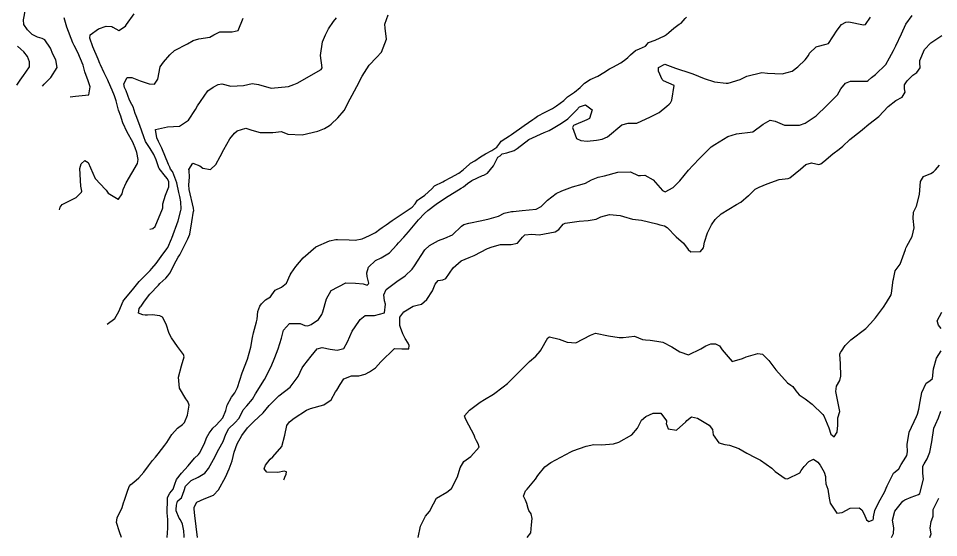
# Model space of a CAD drawing. Header units: feet. Extents: x 1313198 to 1317500, y 385000 to 389511.
# Drawn here: x 1315435 to 1316016, y 385000 to 385327 of the extents above; entities that cross this region are included whole.
import ezdxf

# ---------------------------------------------------------------- set-up
doc = ezdxf.new("R2010")
doc.units = ezdxf.units.FT
doc.layers.add('C-TOPO-MAJR', color=32, linetype='CONTINUOUS')

msp = doc.modelspace()

# ---------------------------------------------------------------- linework, layer by layer
at = {"layer": 'C-TOPO-MAJR'}
for points in [[(1315450.4, 385284.68), (1315451.48, 385285.9), (1315455.58, 385290.02), (1315459.57, 385296.47), (1315458.76, 385301.18), (1315457.02, 385304.75), (1315455.42, 385308.62), (1315451.79, 385313.96), (1315450.24, 385314.79), (1315447.31, 385315.48), (1315443.85, 385317.17), (1315441.05, 385320.11), (1315438.65, 385323.56), (1315438.33, 385326.52), (1315439.71, 385333.07)], [(1315461.14, 385206.78), (1315461.64, 385208.36), (1315462.74, 385210.02), (1315468.21, 385212.78), (1315471.64, 385214.52), (1315474.91, 385217.78), (1315475.13, 385218.47), (1315474.68, 385221.61), (1315474.03, 385232.68), (1315474.7, 385235.72), (1315477.19, 385237.79), (1315479.13, 385236.63), (1315483.69, 385226.44), (1315490.22, 385219.5), (1315490.61, 385219.09), (1315491.9, 385217.21), (1315498.06, 385213.4), (1315498.29, 385213.44), (1315500.63, 385216.77), (1315501.38, 385219.51), (1315503.23, 385223.6), (1315510.36, 385235.9), (1315510.68, 385238.46), (1315509.98, 385242.76), (1315508.83, 385245.76), (1315507.73, 385248.35), (1315507.33, 385249.25), (1315503.72, 385255.63), (1315501.07, 385261.53), (1315500.2, 385264.37), (1315499.73, 385265.75), (1315498.37, 385269.62), (1315496.96, 385275.43), (1315495.87, 385278.61), (1315494.28, 385282.08), (1315492.05, 385287.4), (1315491.55, 385288.48), (1315489.21, 385293.17), (1315487.04, 385298.01), (1315486.65, 385298.99), (1315485.59, 385301.62), (1315482.14, 385309.55), (1315480.19, 385314.83), (1315480.45, 385317.08), (1315485.65, 385320.83), (1315490.66, 385322.46), (1315494.04, 385322.29), (1315494.69, 385321.94), (1315498.49, 385319.84), (1315502.81, 385322.54), (1315503.45, 385323.48), (1315508.18, 385330.31)], [(1315500.32, 385000), (1315498.96, 385003.57), (1315497.16, 385009.46), (1315497.49, 385012.44), (1315500.62, 385018.92), (1315501.6, 385021.84), (1315502.11, 385023.7), (1315503.75, 385028.56), (1315505.13, 385032.16), (1315506.06, 385033.4), (1315507.94, 385034.91), (1315511.12, 385037.59), (1315514.35, 385041.24), (1315517.22, 385045.2), (1315519.84, 385048.59), (1315521.71, 385050.78), (1315523.38, 385052.81), (1315527.6, 385058.18), (1315528.76, 385059.88), (1315531.96, 385065.01), (1315535.63, 385069.08), (1315538.72, 385071.37), (1315539.88, 385072.64), (1315541.87, 385077.14), (1315542.92, 385083.53), (1315542.01, 385085.91), (1315540.83, 385087.57), (1315536.9, 385094.32), (1315536.18, 385101.21), (1315538.14, 385108.32), (1315539.68, 385113.91), (1315539.42, 385115.47), (1315535.49, 385120.47), (1315531.77, 385125.88), (1315530.38, 385128.77), (1315528.44, 385134.5), (1315526.08, 385138.96), (1315524.39, 385139.76), (1315519.65, 385140.37), (1315516.68, 385140.32), (1315515.15, 385140.34), (1315513.76, 385140.37), (1315510.89, 385141.58), (1315511.35, 385144.38), (1315512.19, 385145.44), (1315512.54, 385145.84), (1315514.65, 385149.14), (1315518.1, 385153.53), (1315523.48, 385159.18), (1315524.51, 385160.18), (1315528.14, 385163.64), (1315529.54, 385165.1), (1315530.63, 385166.66), (1315534.69, 385174.49), (1315536.02, 385176.87), (1315536.94, 385178.37), (1315539.44, 385182.96), (1315542.17, 385188.43), (1315543.26, 385191.31), (1315544.6, 385199.05), (1315545.72, 385205.81), (1315545.76, 385206.11), (1315545.62, 385207.65), (1315542.87, 385219.49), (1315542.61, 385222.42), (1315543.19, 385227.28), (1315542.87, 385231.56), (1315542.79, 385232.09), (1315545.3, 385236.16), (1315549.54, 385234.35), (1315551.5, 385233.02), (1315556.38, 385232.04), (1315559.79, 385235.2), (1315562.49, 385240.27), (1315564.74, 385244.73), (1315568.55, 385251.41), (1315571.6, 385255.03), (1315573.21, 385256.44), (1315578.67, 385258.21), (1315582.5, 385256.98), (1315587.75, 385255.5), (1315595.77, 385255.45), (1315601.08, 385256.03), (1315601.5, 385255.95), (1315605.1, 385254.46), (1315614.21, 385253.91), (1315624.07, 385256.28), (1315628.35, 385258.01), (1315631.48, 385259.76), (1315632.42, 385260.63), (1315636.6, 385264.79), (1315640.61, 385269.23), (1315644.38, 385276.68), (1315645.66, 385278.95), (1315648.72, 385284.4), (1315651.92, 385290.91), (1315656.53, 385297.96), (1315661.17, 385302.83), (1315664.12, 385306.09), (1315667.32, 385314.29), (1315666.63, 385321.14), (1315666.27, 385323.67), (1315668.39, 385329.61)], [(1315548.11, 385000), (1315546.5, 385013.89), (1315546.01, 385017.85), (1315546.12, 385019.11), (1315547.84, 385022.38), (1315552.41, 385024.41), (1315558.17, 385026.79), (1315561.45, 385030.17), (1315565.73, 385038.19), (1315568.07, 385043.27), (1315569.96, 385048.42), (1315571.24, 385053.86), (1315573.25, 385059.11), (1315576.12, 385064.4), (1315579.74, 385069.22), (1315583.78, 385073.13), (1315589.49, 385078.65), (1315593.45, 385083.22), (1315599.5, 385089.44), (1315606.64, 385094.76), (1315611.56, 385101.52), (1315614.19, 385106.96), (1315615.25, 385108.51), (1315619.93, 385114.41), (1315623.68, 385119.02), (1315626.75, 385119.93), (1315631.9, 385118.9), (1315636.35, 385118.16), (1315640.4, 385119.3), (1315642.86, 385123.38), (1315645.82, 385130.19), (1315649.87, 385136.29), (1315650.73, 385137.62), (1315653.87, 385140.13), (1315659.85, 385140.09), (1315666.07, 385141.71), (1315666.66, 385147.12), (1315666.21, 385149.34), (1315665.75, 385153.14), (1315667.23, 385156.41), (1315673.84, 385161.52), (1315679.19, 385165.09), (1315683.53, 385169.25), (1315685.01, 385171.41), (1315691.64, 385181.49), (1315694.45, 385184.26), (1315700.09, 385187.44), (1315704.15, 385188.8), (1315709.01, 385190.93), (1315714.72, 385196.34), (1315716.22, 385197.45), (1315719.3, 385198.26), (1315727.48, 385199.99), (1315732.1, 385200.96), (1315738.09, 385202.75), (1315741.69, 385204.48), (1315746.15, 385205.61), (1315747.24, 385205.69), (1315752.87, 385206.17), (1315761.82, 385207.18), (1315764.86, 385208.68), (1315768.89, 385212.75), (1315774.29, 385216.93), (1315778.04, 385218.71), (1315784.7, 385221.16), (1315790.72, 385222.91), (1315792.91, 385223.56), (1315796.77, 385225.59), (1315800.77, 385227.31), (1315804.87, 385228.18), (1315813.22, 385230.42), (1315821.33, 385230.74), (1315826.14, 385228.36), (1315827.64, 385228.31), (1315830.32, 385228.54), (1315835.57, 385225.5), (1315837.12, 385223.88), (1315841.38, 385218.89), (1315843.15, 385218.05), (1315848.19, 385220.72), (1315852.4, 385224.93), (1315857.87, 385231.63), (1315860.66, 385234.66), (1315865.01, 385239.26), (1315872.04, 385246.4), (1315874.41, 385247.83), (1315882.6, 385252.93), (1315888.05, 385254.63), (1315898.41, 385255.9), (1315905.03, 385260.66), (1315909.42, 385263.18), (1315912.41, 385262.49), (1315918.46, 385260), (1315927.95, 385259.97), (1315931.45, 385261.36), (1315938.27, 385265.93), (1315939.93, 385267.44), (1315943.64, 385270.97), (1315951.84, 385279.13), (1315954.03, 385282.94), (1315956.8, 385286.52), (1315960.03, 385287.83), (1315964.92, 385287.77), (1315970.6, 385287.86), (1315971.22, 385288.26), (1315973.19, 385290.08), (1315975.82, 385291.94), (1315982.27, 385298.36), (1315984.71, 385302.44), (1315987.04, 385307.05), (1315988.61, 385310.03), (1315992.09, 385317.75), (1315994.93, 385323.85), (1315998.82, 385329.27)], [(1315467.96, 385278.03), (1315471.2, 385278.45), (1315479.69, 385279.26), (1315480.38, 385284.21), (1315479.14, 385287.94), (1315477.09, 385293.61), (1315476.88, 385294.6), (1315476.15, 385297.88), (1315472.68, 385305.81), (1315470.28, 385310.21), (1315469.5, 385311.9), (1315465.85, 385321.93), (1315464.11, 385327.75)], [(1315491.23, 385134.58), (1315495.93, 385138.11), (1315498.59, 385142.52), (1315501.31, 385149.03), (1315501.78, 385149.78), (1315507.09, 385156.33), (1315511.42, 385161.5), (1315518.22, 385168.5), (1315519.37, 385169.62), (1315522.15, 385172.83), (1315525.29, 385177.35), (1315528.85, 385182.02), (1315529.46, 385182.96), (1315531.73, 385188.35), (1315531.95, 385188.89), (1315535.98, 385199.72), (1315537.7, 385206.23), (1315537.81, 385207.14), (1315537.67, 385211.62), (1315537.01, 385215), (1315536.38, 385217.67), (1315535.03, 385223.61), (1315532.7, 385230.39), (1315532.37, 385230.92), (1315531.22, 385232.39), (1315530.63, 385233.51), (1315529.94, 385235.32), (1315525.68, 385245.66), (1315523.61, 385249.72), (1315522.45, 385252.13), (1315521.6, 385257.33), (1315529.29, 385258.93), (1315536.83, 385259.53), (1315542.42, 385263.31), (1315546.86, 385270.02), (1315548.19, 385272.2), (1315549.99, 385275.07), (1315554.6, 385281.78), (1315558.03, 385284.04), (1315561.21, 385285.71), (1315563.61, 385286.07), (1315569.14, 385284.57), (1315577.23, 385285.07), (1315582.63, 385286.42), (1315586.57, 385285.79), (1315594.66, 385283.31), (1315605.6, 385284.47), (1315608.83, 385285.66), (1315610.93, 385286.63), (1315626.14, 385295.14), (1315626.79, 385296.27), (1315625.8, 385304.01), (1315627.08, 385312.52), (1315629, 385317.11), (1315630.73, 385320.76), (1315634.03, 385325.47), (1315635.88, 385327.75)], [(1315518.06, 385194.52), (1315520.02, 385194.81), (1315521.49, 385196.21), (1315526.09, 385207.23), (1315526.21, 385207.84), (1315526.3, 385210.51), (1315527.94, 385215.85), (1315530.17, 385221.14), (1315530.09, 385224.42), (1315529.3, 385226.15), (1315528, 385227.72), (1315523.93, 385232.72), (1315523.69, 385233.18), (1315522.09, 385238.14), (1315520.68, 385241.47), (1315518.33, 385245.25), (1315515.47, 385249.76), (1315514.26, 385252.79), (1315511.89, 385259.78), (1315509.38, 385265.99), (1315508.91, 385267.47), (1315507.64, 385271.68), (1315506.84, 385273.09), (1315505.32, 385275.84), (1315503.08, 385281.75), (1315502.2, 385283.85), (1315501.69, 385286.2), (1315503.91, 385290.1), (1315506.73, 385290.19), (1315511.92, 385288.04), (1315517.78, 385286.18), (1315521.01, 385285.84), (1315523.08, 385288.98), (1315524.68, 385296.83), (1315526.63, 385299.8), (1315530.81, 385304.47), (1315533.7, 385307.22), (1315541.9, 385311.44), (1315545.53, 385313.47), (1315549.02, 385314.61), (1315555.86, 385315.54), (1315558.46, 385317.06), (1315562.25, 385318.95), (1315570.07, 385318.96), (1315573.81, 385319.71), (1315576.88, 385327.51)], [(1315529.14, 385000), (1315529.5, 385005.85), (1315529.53, 385011.44), (1315529.03, 385015.67), (1315529.13, 385018.6), (1315529.25, 385021.39), (1315529.16, 385025.34), (1315530.71, 385028.06), (1315532.73, 385030.48), (1315533.88, 385033.6), (1315534.92, 385036.69), (1315537.98, 385040.66), (1315542.37, 385045.32), (1315546.29, 385050.02), (1315548.85, 385052.5), (1315549.46, 385053.17), (1315552.55, 385059.24), (1315553.9, 385062.89), (1315555.57, 385065.81), (1315557.4, 385068.32), (1315557.93, 385068.98), (1315559.84, 385070.85), (1315564.19, 385075.44), (1315565.98, 385080.15), (1315566.93, 385083.5), (1315569.56, 385088.45), (1315571.65, 385091.2), (1315573.41, 385094.65), (1315576.4, 385103.94), (1315579.61, 385112.55), (1315581.83, 385120.18), (1315582.91, 385126.16), (1315583.4, 385129.17), (1315585.38, 385136.02), (1315585.82, 385137.83), (1315586.13, 385142.62), (1315587.47, 385145.96), (1315588.44, 385147.3), (1315591.1, 385149.89), (1315594.2, 385151.88), (1315595.12, 385153.18), (1315597.22, 385156.01), (1315601.18, 385157.83), (1315604.37, 385160.47), (1315606.6, 385165.63), (1315607.14, 385166.67), (1315610.1, 385170.99), (1315614.71, 385176.49), (1315622.83, 385183.4), (1315631.36, 385187.04), (1315635.4, 385187.97), (1315636.44, 385188.06), (1315643.87, 385187.71), (1315647.7, 385187.62), (1315651.96, 385188.44), (1315656.65, 385190.41), (1315660.48, 385192.41), (1315663.22, 385194.45), (1315664.57, 385195.53), (1315667.17, 385197.32), (1315671.02, 385200), (1315677.28, 385204.24), (1315683.52, 385208.37), (1315685.53, 385210.39), (1315686.45, 385212.21), (1315686.96, 385212.76), (1315688.28, 385213.53), (1315691.64, 385215.86), (1315695.91, 385219.99), (1315697.75, 385221.78), (1315702.95, 385224.43), (1315703.87, 385224.91), (1315707.97, 385227.14), (1315712.93, 385229.88), (1315715.73, 385231.95), (1315719.77, 385235.56), (1315720.42, 385236.03), (1315723.03, 385237.6), (1315726.76, 385240.06), (1315729.91, 385242.01), (1315733.84, 385244.04), (1315736.92, 385246.2), (1315738.87, 385248.74), (1315739.18, 385249.34), (1315739.75, 385250.04), (1315742.67, 385251.92), (1315745.01, 385253.35), (1315746.31, 385254.24), (1315754.18, 385259.85), (1315759.62, 385263.69), (1315760.85, 385264.53), (1315762.65, 385265.71), (1315764.22, 385266.64), (1315765.82, 385267.46), (1315772.06, 385270.68), (1315774.6, 385272.25), (1315779.27, 385275.67), (1315781.16, 385277.58), (1315781.54, 385277.93), (1315785.92, 385280.78), (1315789.59, 385283.78), (1315792.19, 385286.5), (1315795.8, 385288.92), (1315800.75, 385291), (1315804.55, 385293.24), (1315808.07, 385295.54), (1315810.21, 385296.73), (1315815.25, 385299.47), (1315818.37, 385301.66), (1315819.5, 385302.81), (1315821.19, 385304.52), (1315824.5, 385307.11), (1315827.04, 385308.28), (1315830.82, 385309.84), (1315831.93, 385311.44), (1315832.71, 385312.23), (1315836.76, 385313.61), (1315842.72, 385316.42), (1315844, 385317.26), (1315845.52, 385318.58), (1315848.56, 385321.3), (1315851.92, 385323.66), (1315853.18, 385324.49), (1315855.78, 385327.32), (1315856.53, 385328.24)], [(1315539.7, 385000), (1315539.68, 385000.96), (1315539.45, 385004.32), (1315538.76, 385008.47), (1315537.47, 385011.23), (1315536.63, 385012.34), (1315534.67, 385016.83), (1315534.62, 385017.75), (1315534.99, 385020.55), (1315535.63, 385023.03), (1315537.15, 385024.35), (1315538.15, 385024.98), (1315539.69, 385029.77), (1315540.62, 385032.44), (1315544.24, 385036.05), (1315548.67, 385038.07), (1315552.69, 385040.64), (1315555.17, 385043.57), (1315558.18, 385049.22), (1315561.58, 385055.78), (1315564.26, 385060.69), (1315566.09, 385065.3), (1315567.86, 385068.75), (1315571.69, 385072.31), (1315574.46, 385075.32), (1315576.92, 385080.53), (1315579.24, 385083.17), (1315582.88, 385087.28), (1315584.81, 385090.55), (1315590.34, 385099.7), (1315594.65, 385107.9), (1315597.01, 385113.66), (1315599.1, 385119.13), (1315601.05, 385125.75), (1315602.43, 385130.9), (1315606.2, 385135.1), (1315612.88, 385134.96), (1315615.92, 385133.8), (1315617.74, 385133.6), (1315619.93, 385134.37), (1315624.47, 385137.56), (1315626.65, 385140.68), (1315627.23, 385142.43), (1315629.5, 385150.56), (1315632.57, 385155.77), (1315641.8, 385160.69), (1315647.82, 385160.47), (1315652.61, 385159.97), (1315655.26, 385159.21), (1315656.09, 385160.05), (1315656.19, 385160.37), (1315655.1, 385164.72), (1315654.98, 385166.92), (1315656.03, 385170.62), (1315660.39, 385174.69), (1315664, 385176.44), (1315669.23, 385179.5), (1315671.42, 385181.9), (1315673.79, 385184.63), (1315674.97, 385185.84), (1315678.36, 385189.4), (1315681.28, 385192.76), (1315687.58, 385200.46), (1315691.38, 385204.4), (1315693.48, 385206.33), (1315698.62, 385210.31), (1315704.56, 385214.34), (1315714.4, 385220.35), (1315715.84, 385221.23), (1315718.55, 385223.29), (1315721.18, 385225.26), (1315728.02, 385228.24), (1315728.7, 385228.46), (1315731.13, 385229.87), (1315734.79, 385234.48), (1315737.69, 385239.8), (1315738.99, 385240.68), (1315739.52, 385241.11), (1315740.4, 385241.9), (1315743.29, 385242.57), (1315747.95, 385244.04), (1315749.8, 385245.34), (1315757.06, 385251.1), (1315766.77, 385255.52), (1315769.89, 385256.61), (1315772.43, 385258.08), (1315777.74, 385261.42), (1315781.77, 385264.08), (1315787.28, 385269.61), (1315789.14, 385271.59), (1315792.78, 385272.96), (1315797.09, 385269.68), (1315795.33, 385264.31), (1315793.7, 385263.37), (1315785.38, 385259.88), (1315784.65, 385258.65), (1315787.28, 385251.62), (1315790.02, 385250.36), (1315793.87, 385250.07), (1315799.72, 385250.51), (1315803.4, 385251.26), (1315806.76, 385252.65), (1315815.74, 385260.21), (1315819.8, 385261.29), (1315825.21, 385261.33), (1315833.85, 385265.42), (1315839.45, 385268.01), (1315844.27, 385271.98), (1315845.61, 385273.24), (1315846.45, 385274.22), (1315847.32, 385275.92), (1315848.8, 385284.99), (1315842.05, 385288.12), (1315841.27, 385288.78), (1315838.95, 385294.13), (1315838.96, 385296.36), (1315843.02, 385298.63), (1315849.67, 385296.05), (1315859.31, 385292.88), (1315860.63, 385292.53), (1315867.74, 385289.54), (1315874.33, 385287.39), (1315881.7, 385286.47), (1315882.94, 385286.6), (1315890.5, 385288.87), (1315894.57, 385290.94), (1315904.03, 385293.33), (1315907.77, 385292.89), (1315916.84, 385292.37), (1315923.31, 385294.16), (1315926.89, 385296.91), (1315931.46, 385301.31), (1315933.47, 385304.09), (1315934.26, 385305.53), (1315938.28, 385309.38), (1315938.9, 385309.73), (1315944.6, 385311.04), (1315946.13, 385311.63), (1315951.67, 385319.88), (1315954.42, 385323.59), (1315957.18, 385325.06), (1315958.87, 385325.31), (1315968.29, 385323.43), (1315969.58, 385323.62), (1315972.65, 385328.24)], [(1315602.53, 385036.52), (1315602.82, 385036.89), (1315603.29, 385038.02), (1315604.08, 385039.98), (1315604.28, 385041.49), (1315602.76, 385041.81), (1315598.88, 385041.09), (1315591.85, 385041.26), (1315590.26, 385043.32), (1315590.96, 385045.58), (1315593.95, 385049.38), (1315595.68, 385050.98), (1315601.27, 385057.42), (1315603.29, 385064.55), (1315604.51, 385070.64), (1315606.28, 385073), (1315609.06, 385075.4), (1315616.83, 385080.42), (1315619.41, 385081.3), (1315627.84, 385083.78), (1315632.57, 385086.97), (1315635.28, 385091.81), (1315636.06, 385092.97), (1315638.17, 385096.46), (1315640.51, 385100.21), (1315645.37, 385102.1), (1315649.93, 385102.07), (1315653.93, 385102.95), (1315656.66, 385104.48), (1315660.41, 385107.03), (1315663.83, 385110.75), (1315672.45, 385119.26), (1315676.94, 385118.94), (1315681.37, 385118.96), (1315681.58, 385121.18), (1315681.12, 385122.61), (1315679.14, 385125.62), (1315677.68, 385128.44), (1315677.46, 385129.22), (1315676.5, 385131.75), (1315675.73, 385133.77), (1315675.81, 385139.05), (1315678.31, 385142.37), (1315684.18, 385145.87), (1315686.79, 385146.5), (1315689.42, 385147.25), (1315692.79, 385150.1), (1315696.45, 385155.52), (1315698.1, 385159.77), (1315699.87, 385162.17), (1315702.8, 385162.6), (1315704.86, 385163.35), (1315709.49, 385170), (1315714.53, 385174.5), (1315719.59, 385176.6), (1315722.68, 385177.92), (1315731.05, 385182.22), (1315733.95, 385183.44), (1315739.36, 385184.73), (1315746.1, 385184.81), (1315749.93, 385185.61), (1315753.21, 385189.38), (1315754.7, 385190.98), (1315759.01, 385191.37), (1315763.72, 385190.84), (1315773.69, 385192.74), (1315776.16, 385194.24), (1315778.88, 385197.54), (1315779.98, 385198.35), (1315788.87, 385199.45), (1315794.63, 385199.85), (1315799.58, 385200.84), (1315802.48, 385202.18), (1315808.09, 385203.68), (1315814.77, 385203.1), (1315816.89, 385202.43), (1315822.45, 385200.7), (1315828.12, 385200.12), (1315837.9, 385197.95), (1315839.84, 385197.29), (1315842.75, 385196.54), (1315844.37, 385195.59), (1315850.17, 385189.74), (1315854.71, 385185.71), (1315857.64, 385181.62), (1315859.25, 385180.22), (1315865.35, 385180.32), (1315867.33, 385182.78), (1315867.87, 385186.29), (1315869.88, 385192.2), (1315872.39, 385197.21), (1315874.76, 385200.6), (1315878.4, 385204.06), (1315888.11, 385210), (1315890.83, 385211.51), (1315895.75, 385215.68), (1315896.01, 385216), (1315899.89, 385219.75), (1315902.47, 385221.07), (1315907.47, 385223.11), (1315915.03, 385225.8), (1315920.67, 385226.51), (1315921.8, 385226.89), (1315928.45, 385232.38), (1315931.93, 385235.3), (1315935.44, 385236.29), (1315940.02, 385235.23), (1315941.24, 385235.63), (1315943.24, 385237.16), (1315948.78, 385241.91), (1315952.88, 385244.9), (1315955.25, 385246.81), (1315959.64, 385251.13), (1315966.23, 385256.27), (1315967.61, 385257.41), (1315971.57, 385260.7), (1315977.79, 385265.48), (1315983.7, 385271.93), (1315988.68, 385275.69), (1315992.54, 385277.68), (1315994.5, 385280.96), (1315994.16, 385282.96), (1315994.07, 385285.41), (1315995.72, 385288.12), (1315999.26, 385291.57), (1316001.89, 385293.36), (1316003.92, 385296.13), (1316003.76, 385299.31), (1316003.73, 385300.86), (1316006.76, 385307.85), (1316010.68, 385311.89), (1316017.56, 385316.55)], [(1315434.12, 385285.2), (1315436.39, 385288.51), (1315438.43, 385291.42), (1315439.84, 385293.4), (1315442.24, 385296.93), (1315442.2, 385299.99), (1315440.95, 385303.35), (1315438.64, 385306.37), (1315436.65, 385308.02), (1315434.59, 385309.78)], [(1315687.39, 385000), (1315687.39, 385000.01), (1315688.91, 385007.21), (1315692.05, 385013.44), (1315694.4, 385016.43), (1315697.01, 385021.21), (1315698.83, 385024.91), (1315705.4, 385028.65), (1315708.46, 385030.86), (1315712.14, 385038.36), (1315713.75, 385044.05), (1315716.18, 385047.88), (1315720.56, 385051.2), (1315725.74, 385057), (1315725.24, 385059.2), (1315724.24, 385061.07), (1315723.15, 385063.17), (1315723.05, 385063.42), (1315722.56, 385064.63), (1315719.34, 385070.96), (1315717.39, 385074.57), (1315716.91, 385075.51), (1315716.57, 385076.87), (1315719.62, 385080.35), (1315726.35, 385085.36), (1315729.13, 385087.05), (1315734.88, 385090.43), (1315741.04, 385095.03), (1315743.68, 385097.24), (1315746.86, 385100.27), (1315757.54, 385111.08), (1315761.58, 385114.32), (1315764.39, 385117.52), (1315764.71, 385118.2), (1315769.14, 385125.96), (1315770.09, 385126.49), (1315776.22, 385125.1), (1315781.22, 385123.26), (1315786.85, 385122.84), (1315796.05, 385127.7), (1315799.1, 385128.98), (1315807.33, 385127.31), (1315814.22, 385126.09), (1315816.58, 385126.19), (1315823.81, 385127.05), (1315828.84, 385124.98), (1315830.65, 385124.75), (1315833.7, 385124.57), (1315837.84, 385123.89), (1315841.58, 385123.14), (1315847.3, 385120.24), (1315852.4, 385117.19), (1315857.86, 385115.34), (1315865.68, 385118.95), (1315868.72, 385120.99), (1315871.93, 385122.1), (1315874.79, 385122.26), (1315877.41, 385120.99), (1315878.99, 385118.42), (1315885.43, 385110.95), (1315891.98, 385112.89), (1315894.18, 385114.03), (1315901.6, 385116.07), (1315904.55, 385115.64), (1315908.61, 385111.61), (1315912.91, 385105.71), (1315920.36, 385097.51), (1315922.39, 385096.14), (1315923.58, 385095.26), (1315925.46, 385092.62), (1315927.68, 385090.11), (1315931.34, 385087.51), (1315935.85, 385084.11), (1315942.51, 385077.71), (1315943.19, 385076.79), (1315946.38, 385069.13), (1315947.68, 385065.19), (1315949.77, 385063.54), (1315951.59, 385066.39), (1315952.01, 385070.81), (1315951.93, 385074.86), (1315952.08, 385075.42), (1315953.37, 385079.57), (1315950.79, 385092.11), (1315951.16, 385095.41), (1315953.3, 385099.13), (1315954.01, 385101.77), (1315953.79, 385109.59), (1315953.36, 385115.62), (1315953.73, 385116.78), (1315954.25, 385117.54), (1315956.59, 385121.07), (1315960.32, 385124.74), (1315969.73, 385131.89), (1315972.6, 385135.01), (1315975.77, 385138.66), (1315980.89, 385145.39), (1315982.69, 385148.33), (1315985.68, 385153.12), (1315985.94, 385154.15), (1315987, 385162.28), (1315987.11, 385162.93), (1315988.17, 385168.2), (1315990.82, 385171.65), (1315991.41, 385172.52), (1315994.7, 385181.76), (1315994.99, 385182.58), (1315995.65, 385183.85), (1315998.94, 385189.92), (1316000.09, 385195.27), (1315999.51, 385201.18), (1315999.76, 385205.11), (1316001.67, 385209.07), (1316003.59, 385216.38), (1316004.11, 385224.62), (1316006.16, 385227.62), (1316010.75, 385229.5), (1316012.31, 385230.58), (1316013.56, 385231.91), (1316016.13, 385234.92)], [(1316017.2, 385131.83), (1316015.56, 385133.94), (1316014.64, 385136.67), (1316017.66, 385142.13)], [(1315756.19, 385000), (1315758.34, 385003.07), (1315758.93, 385007.95), (1315759.18, 385012), (1315758.69, 385015.06), (1315757.21, 385017.11), (1315756.62, 385018.38), (1315755.86, 385021.4), (1315754.94, 385023.58), (1315753.84, 385026.17), (1315754.97, 385029.57), (1315756.04, 385030.54), (1315761.31, 385036.84), (1315762.85, 385039.24), (1315767.27, 385044.71), (1315771.04, 385047.29), (1315783.57, 385054.14), (1315784.96, 385054.75), (1315793.4, 385057.57), (1315798.1, 385058.65), (1315802.91, 385058.45), (1315810.47, 385059.06), (1315813.85, 385060.27), (1315822.15, 385064.86), (1315825.75, 385069.09), (1315828.25, 385074.09), (1315830.93, 385076.37), (1315835.6, 385078.52), (1315840.33, 385078.42), (1315844.01, 385073.67), (1315843.95, 385072.74), (1315843.83, 385071.96), (1315845.03, 385068.67), (1315850.33, 385067.71), (1315856.09, 385073.1), (1315856.76, 385073.92), (1315859.7, 385076.11), (1315863.49, 385075.37), (1315870.78, 385070.93), (1315872.93, 385068.11), (1315873.49, 385064.77), (1315877.04, 385059.83), (1315880.73, 385058.64), (1315883.72, 385058.23), (1315889.51, 385056.1), (1315894.72, 385053.29), (1315899.89, 385050.57), (1315903.24, 385048.75), (1315910.33, 385043.75), (1315912.59, 385041.72), (1315918.76, 385037.26), (1315920.31, 385037.14), (1315928, 385040.92), (1315929.01, 385042.28), (1315930.87, 385044.81), (1315933.77, 385048), (1315936.68, 385049.55), (1315939.51, 385047.61), (1315940.88, 385045.59), (1315943.42, 385041.18), (1315944.2, 385038.47), (1315944.28, 385038), (1315944.3, 385036.88), (1315944.42, 385033.82), (1315945.77, 385030.44), (1315946.61, 385024.91), (1315947.24, 385021.7), (1315951.32, 385015.38), (1315954.77, 385015.83), (1315959.75, 385018.56), (1315965.42, 385018.68), (1315967.07, 385017.42), (1315968.67, 385014.72), (1315970.12, 385011.11), (1315971.54, 385010.15), (1315974.42, 385011.15), (1315974.58, 385012.11), (1315974.58, 385013.06), (1315975.39, 385017), (1315977.82, 385022.26), (1315981.42, 385028.62), (1315983.2, 385032.58), (1315987.22, 385040.57), (1315988.15, 385041.5), (1315990.42, 385043.34), (1315991.88, 385046.01), (1315994.94, 385050.72), (1315995.53, 385051.7), (1315996.01, 385054.07), (1315995.83, 385058.7), (1315997.02, 385066.57), (1316001.56, 385076.37), (1316002.27, 385077.84), (1316003.12, 385081.08), (1316003.87, 385085.92), (1316004.95, 385091.52), (1316007.7, 385097.32), (1316009.99, 385098.88), (1316011.66, 385100.29), (1316012.33, 385106.39), (1316014.24, 385113.04), (1316017.24, 385117.79)], [(1315985.87, 385000), (1315987.19, 385002.5), (1315987.3, 385006.08), (1315986.55, 385011.06), (1315988.03, 385016.59), (1315993.08, 385023), (1315994.19, 385023.76), (1315998.23, 385025.57), (1316002.88, 385027.19), (1316003.65, 385027.82), (1316006.13, 385036.76), (1316005.63, 385040.62), (1316005.68, 385044.97), (1316006.44, 385046.5), (1316008.48, 385049.68), (1316010.03, 385053.8), (1316011.27, 385060.3), (1316012.6, 385068.97), (1316013.57, 385071.26), (1316015.58, 385075.42), (1316016.98, 385079.62)], [(1316010.11, 385000), (1316010.82, 385002.31), (1316010.25, 385005.91), (1316010.81, 385010.15), (1316011.37, 385011.29), (1316012.13, 385013.49), (1316012.06, 385014.63), (1316012.24, 385017.76), (1316015.7, 385024.8)]]:
    msp.add_lwpolyline(points, dxfattribs=at)

doc.saveas('drawing.dxf')
